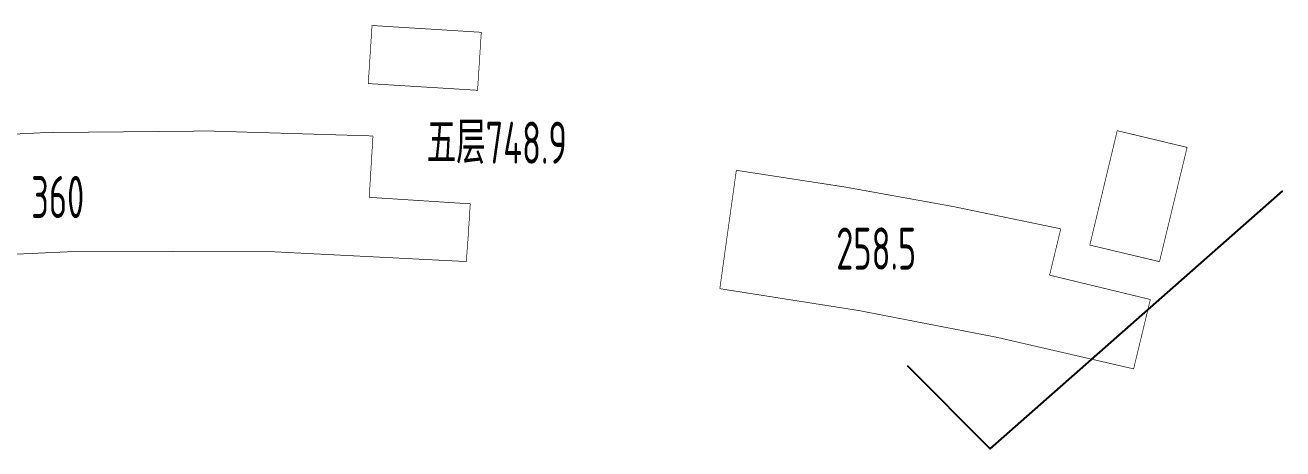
# Model space of a CAD drawing. Header units: millimetres. Extents: x 11536546 to 24947533, y -12764720 to -6308891.
# Drawn here: x 11885070 to 11979256, y -6468264 to -6436540 of the extents above; entities that cross this region are included whole.
import ezdxf

# ---------------------------------------------------------------- set-up
doc = ezdxf.new("R2010")
doc.units = ezdxf.units.MM
doc.header["$LTSCALE"] = 10
doc.layers.add('A2-RI-F5$0$A-TEXT', color=4, linetype='Continuous', lineweight=9)
doc.layers.add('A2-RI-F5$0$面积', color=6, linetype='Continuous')
doc.styles.add('A2-RI-F5$0$XD2008', font='hzs.shx', dxfattribs={"width": 0.7, "bigfont": 'hztxt.shx'})

# ---------------------------------------------------------------- blocks, each defined once
blk = doc.blocks.new('A2-RI-F5')
at = {"layer": 'A2-RI-F5$0$面积', "const_width": 50}
blk.add_lwpolyline([(11910765, -6440914), (11911047, -6436566), (11919229, -6437075), (11918950, -6441417)], close=True, dxfattribs=at)
blk.add_lwpolyline([(11874643, -6454137), (11873979, -6445824), (11869053, -6446200), (11868344, -6437379), (11873696, -6436961), (11874350, -6445186, -0.029764), (11911117, -6444836), (11910836, -6449432), (11918403, -6449918), (11918248, -6452342), (11918248, -6452342), (11918105, -6454241, 0.036275), (11874643, -6454137, 0.036275)], format="xyb", dxfattribs=at)
blk.add_lwpolyline([(11970004, -6454244), (11964801, -6453006), (11966854, -6444441), (11972086, -6445693), (11970019, -6454248)], dxfattribs=at)
blk.add_lwpolyline([(11962625, -6451790, 0.019402), (11938329, -6447408), (11937092, -6456272, -0.026563), (11968080, -6462276), (11969335, -6457082), (11961789, -6455258)], format="xyb", close=True, dxfattribs=at)
at = {"layer": 'A2-RI-F5$0$A-TEXT', "style": 'A2-RI-F5$0$XD2008', "width": 0.7}
for s, p in [('五层748.9', (11915147, -6446915)), ('360', (11885525, -6450983)), ('258.5', (11945808, -6454846))]:
    blk.add_text(s, height=3150, dxfattribs=at).set_placement(p)

msp = doc.modelspace()

# ---------------------------------------------------------------- linework, layer by layer
msp.add_lwpolyline([(11951120, -6462033), (11957334, -6468264), (11979256, -6448956)])

# ---------------------------------------------------------------- block references
msp.add_blockref('A2-RI-F5', (0, 0))

doc.saveas('drawing.dxf')
